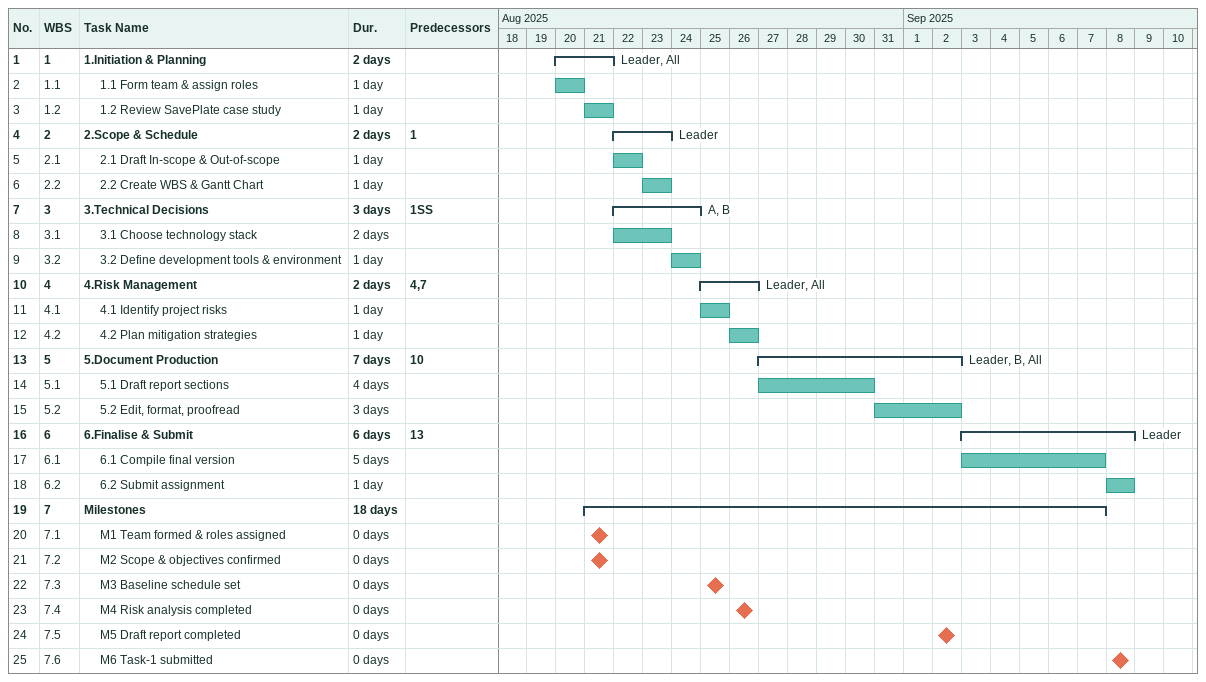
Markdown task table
| ID | WBS | Task | Duration | Start | Finish | Predecessors | Resources |
|---|---|---|---|---|---|---|---|
| 1 | 1 | **1.Initiation & Planning** | 2d | 2025-08-20 | 2025-08-21 |  | Leader, All |
| 2 | 1.1 | 1.1 Form team & assign roles | 1d | 2025-08-20 | 2025-08-20 |  |  |
| 3 | 1.2 | 1.2 Review SavePlate case study | 1d | 2025-08-21 | 2025-08-21 |  |  |
| 4 | 2 | **2.Scope & Schedule** | 2d | 2025-08-22 | 2025-08-23 | 1 | Leader |
| 5 | 2.1 | 2.1 Draft In-scope & Out-of-scope | 1d | 2025-08-22 | 2025-08-22 |  |  |
| 6 | 2.2 | 2.2 Create WBS & Gantt Chart | 1d | 2025-08-23 | 2025-08-23 |  |  |
| 7 | 3 | **3.Technical Decisions** | 3d | 2025-08-22 | 2025-08-24 | 1SS | A, B |
| 8 | 3.1 | 3.1 Choose technology stack | 2d | 2025-08-22 | 2025-08-23 |  |  |
| 9 | 3.2 | 3.2 Define development tools & environment | 1d | 2025-08-24 | 2025-08-24 |  |  |
| 10 | 4 | **4.Risk Management** | 2d | 2025-08-25 | 2025-08-26 | 4, 7 | Leader, All |
| 11 | 4.1 | 4.1 Identify project risks | 1d | 2025-08-25 | 2025-08-25 |  |  |
| 12 | 4.2 | 4.2 Plan mitigation strategies | 1d | 2025-08-26 | 2025-08-26 |  |  |
| 13 | 5 | **5.Document Production** | 7d | 2025-08-27 | 2025-09-02 | 10 | Leader, B, All |
| 14 | 5.1 | 5.1 Draft report sections | 4d | 2025-08-27 | 2025-08-30 |  |  |
| 15 | 5.2 | 5.2 Edit, format, proofread | 3d | 2025-08-31 | 2025-09-02 |  |  |
| 16 | 6 | **6.Finalise & Submit** | 6d | 2025-09-03 | 2025-09-08 | 13 | Leader |
| 17 | 6.1 | 6.1 Compile final version | 5d | 2025-09-03 | 2025-09-07 |  |  |
| 18 | 6.2 | 6.2 Submit assignment | 1d | 2025-09-08 | 2025-09-08 |  |  |
| 19 | 7 | **Milestones** | 18d | 2025-08-21 | 2025-09-07 |  |  |
| 20 | 7.1 | M1 Team formed & roles assigned | 0d | 2025-08-21 | 2025-08-21 |  |  |
| 21 | 7.2 | M2 Scope & objectives confirmed | 0d | 2025-08-21 | 2025-08-21 |  |  |
| 22 | 7.3 | M3 Baseline schedule set | 0d | 2025-08-25 | 2025-08-25 |  |  |
| 23 | 7.4 | M4 Risk analysis completed | 0d | 2025-08-26 | 2025-08-26 |  |  |
| 24 | 7.5 | M5 Draft report completed | 0d | 2025-09-02 | 2025-09-02 |  |  |
| 25 | 7.6 | M6 Task-1 submitted | 0d | 2025-09-08 | 2025-09-08 |  |  |
